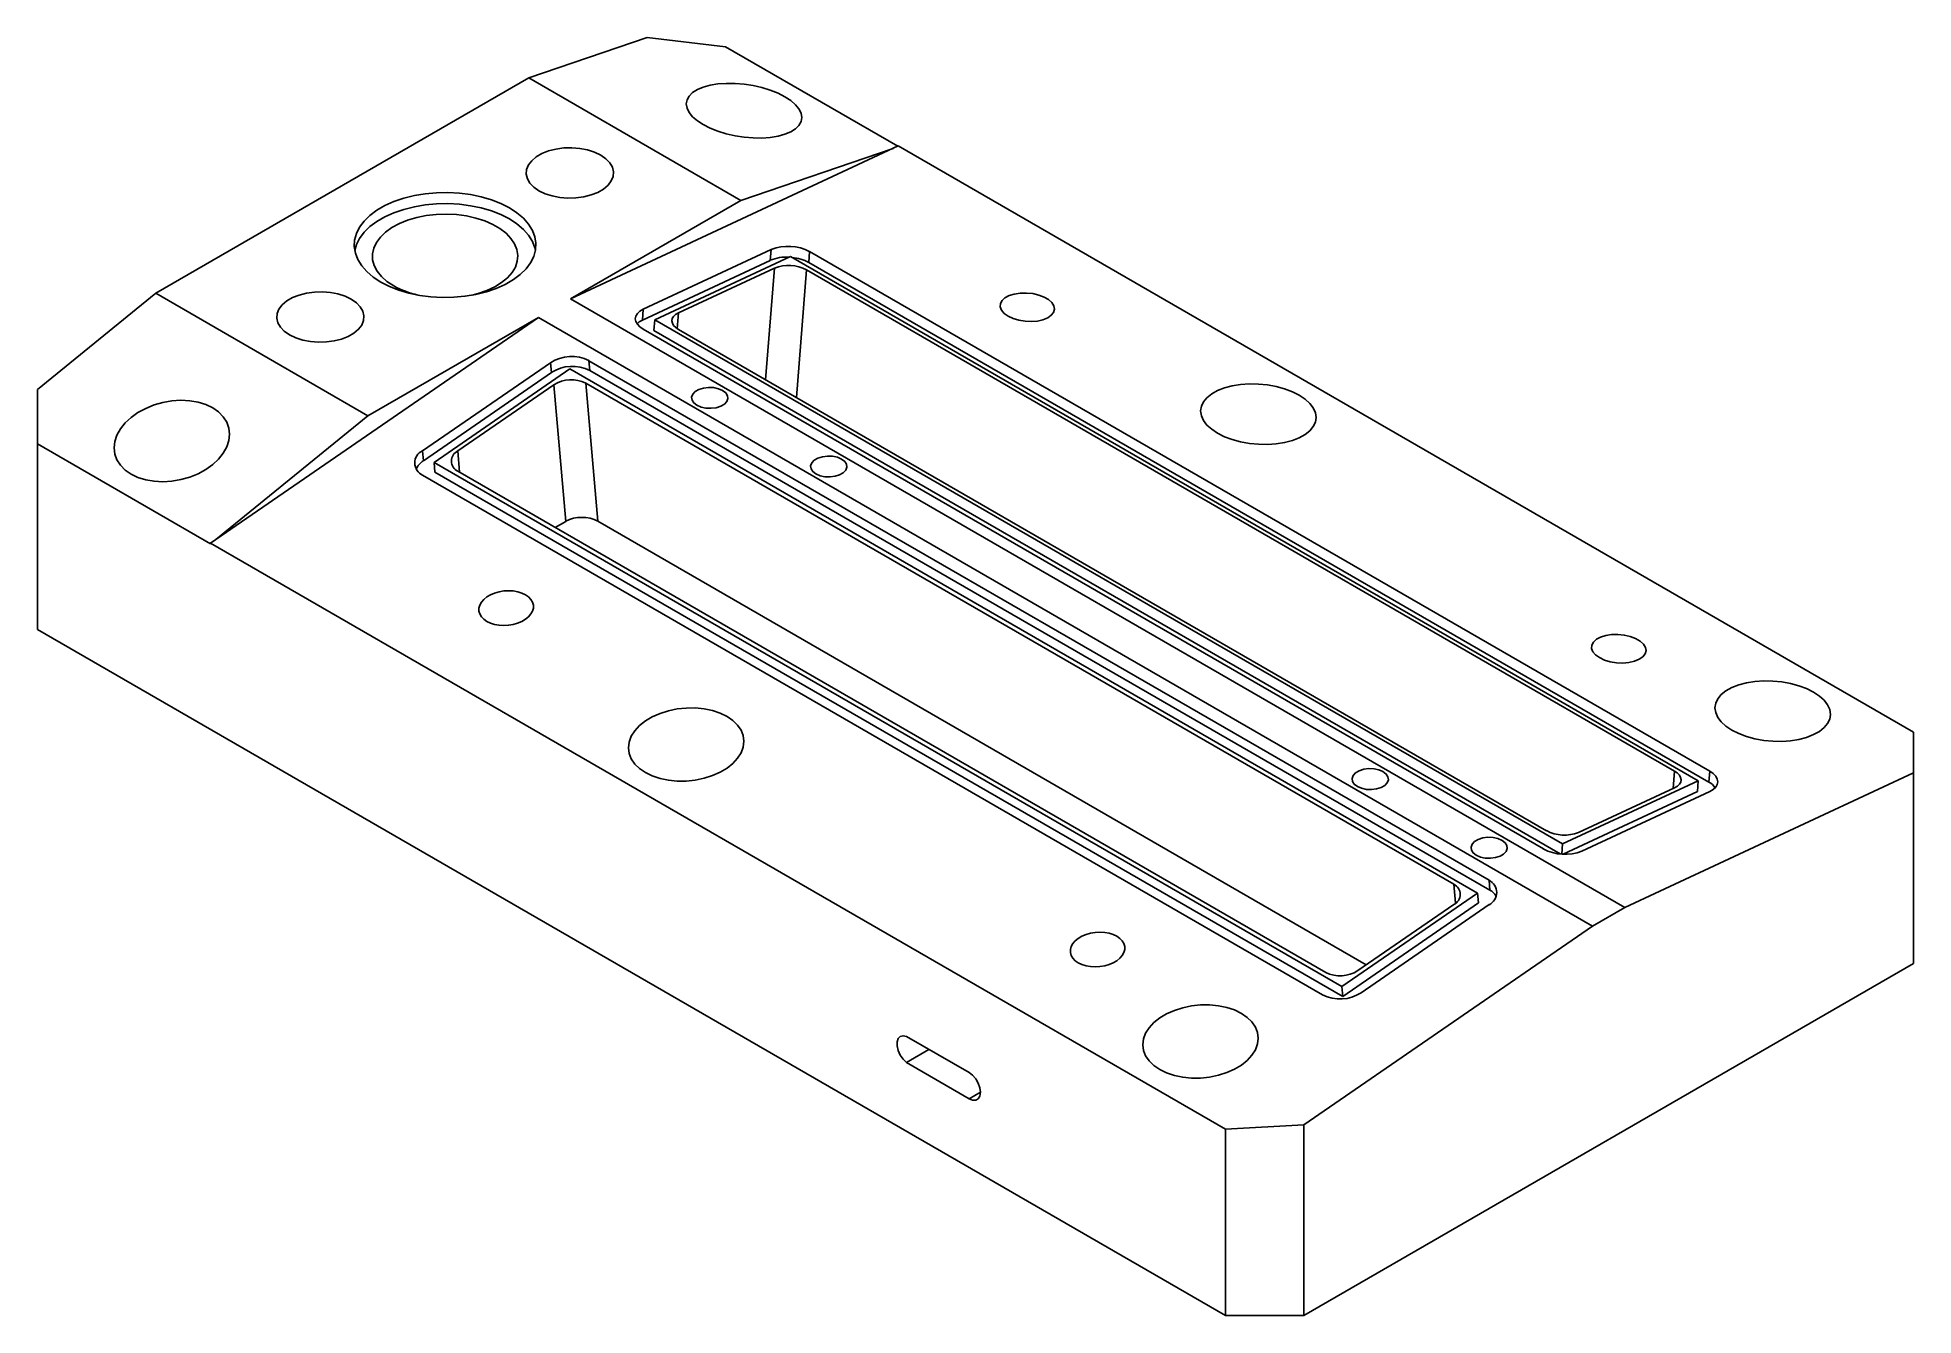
# Paper-space layout '_Isometric' of a CAD drawing. Header units: millimetres. Extents: x 0.4 to 21.1, y -7.8 to 6.3.
import ezdxf

# ---------------------------------------------------------------- set-up
doc = ezdxf.new("R2010")
doc.units = ezdxf.units.MM

psp = doc.layouts.new('_Isometric')

# ---------------------------------------------------------------- linework, layer by layer
at = {"color": 7, "linetype": 'Continuous', "lineweight": 25}
for p, q in [((5.834, 5.818), (7.135, 6.262)), ((7.135, 6.262), (7.997, 6.16)), ((9.893, 5.066), (7.997, 6.16)), ((5.834, 5.818), (1.732, 3.45)), ((8.167, 4.47), (5.834, 5.818)), ((6.293, 3.388), (9.899, 5.069)), ((8.167, 4.47), (9.841, 5.042)), ((9.899, 5.069), (21.065, -1.376)), ((8.167, 4.47), (6.293, 3.388)), ((8.501, 3.931), (7.093, 3.274)), ((8.491, 3.811), (8.501, 3.931)), ((8.491, 3.811), (7.084, 3.155)), ((8.713, 3.852), (7.221, 3.157)), ((8.537, 3.726), (7.481, 3.234)), ((18.697, -1.912), (8.713, 3.852)), ((8.915, 3.787), (8.924, 3.907)), ((18.814, -1.928), (8.915, 3.787)), ((18.824, -1.808), (8.924, 3.907)), ((18.436, -1.805), (8.89, 3.706)), ((0.431, 2.392), (1.732, 3.45)), ((4.066, 2.102), (1.732, 3.45)), ((6.293, 3.388), (17.89, -3.306)), ((2.333, 0.702), (5.94, 3.184)), ((5.94, 3.184), (4.066, 2.102)), ((5.94, 3.184), (17.536, -3.51)), ((7.084, 3.155), (7.093, 3.274)), ((7.211, 3.038), (7.221, 3.157)), ((7.221, 3.157), (17.205, -2.607)), ((7.094, 3.054), (16.994, -2.661)), ((7.211, 3.038), (17.179, -2.717)), ((7.482, 3.05), (17.028, -2.461)), ((6.073, 2.685), (4.665, 1.716)), ((6.083, 2.577), (6.073, 2.685)), ((16.396, -3.006), (6.496, 2.708)), ((6.506, 2.6), (6.496, 2.708)), ((6.083, 2.577), (4.675, 1.608)), ((6.285, 2.617), (4.793, 1.589)), ((16.269, -3.147), (6.285, 2.617)), ((16.405, -3.115), (6.506, 2.6)), ((0.431, -0.249), (0.431, 2.392)), ((6.109, 2.442), (5.053, 1.715)), ((6.241, 0.941), (6.109, 2.442)), ((16.008, -3.05), (6.462, 2.461)), ((6.595, 0.942), (6.462, 2.461)), ((2.392, 0.742), (4.066, 2.102)), ((2.333, 0.694), (0.431, 1.792)), ((4.675, 1.608), (4.665, 1.716)), ((4.666, 1.448), (14.566, -4.266)), ((4.793, 1.589), (14.777, -4.175)), ((4.802, 1.481), (4.793, 1.589)), ((4.802, 1.481), (14.787, -4.283)), ((5.054, 1.492), (14.6, -4.019)), ((6.124, 0.874), (6.241, 0.941)), ((6.595, 0.942), (15.045, -3.936)), ((2.333, 0.702), (13.499, -5.744)), ((2.333, 0.702), (2.333, 0.694)), ((0.431, -0.249), (13.499, -7.793)), ((21.065, -3.923), (21.065, -1.376)), ((17.89, -3.306), (21.065, -1.826)), ((18.814, -1.928), (18.824, -1.808)), ((17.205, -2.607), (18.697, -1.912)), ((17.211, -2.719), (18.688, -2.031)), ((17.381, -2.481), (18.437, -1.989)), ((17.417, -2.685), (18.825, -2.029)), ((18.688, -2.031), (18.697, -1.912)), ((17.196, -2.718), (17.205, -2.607)), ((16.405, -3.115), (16.396, -3.006)), ((14.777, -4.175), (16.269, -3.147)), ((14.787, -4.283), (16.279, -3.256)), ((14.953, -4), (16.009, -3.273)), ((14.989, -4.243), (16.397, -3.274)), ((16.279, -3.256), (16.269, -3.147)), ((17.536, -3.51), (17.89, -3.306)), ((14.361, -5.696), (17.536, -3.51)), ((14.361, -7.793), (21.065, -3.923)), ((14.787, -4.283), (14.777, -4.175)), ((10.677, -5.121), (9.989, -4.723)), ((10.236, -4.866), (9.989, -5.009)), ((9.989, -5.009), (10.677, -5.41)), ((13.499, -5.744), (14.361, -5.696)), ((13.499, -7.793), (13.499, -5.744)), ((14.361, -7.793), (14.361, -5.696)), ((13.499, -7.793), (14.361, -7.793))]:
    psp.add_line(p, q, dxfattribs=at)
at = {"color": 8, "linetype": 'Continuous', "lineweight": 25}
for p, q in [((8.439, 2.497), (8.537, 3.726)), ((8.778, 2.302), (8.89, 3.706)), ((7.467, 3.059), (7.481, 3.234)), ((5.074, 1.48), (5.053, 1.715)), ((18.421, -1.996), (18.436, -1.805)), ((16.026, -3.26), (16.008, -3.05)), ((10.803, -5.338), (10.677, -5.41))]:
    psp.add_line(p, q, dxfattribs=at)
at = {"color": 7, "linetype": 'Continuous', "lineweight": 25, "flags": 128}
for points in [[(7.753, 5.304), (7.829, 5.265), (7.914, 5.231), (8.006, 5.203), (8.103, 5.181), (8.202, 5.165), (8.302, 5.157), (8.399, 5.156), (8.491, 5.163), (8.576, 5.177), (8.651, 5.198), (8.716, 5.225), (8.768, 5.258), (8.806, 5.296), (8.83, 5.337), (8.837, 5.382), (8.83, 5.429), (8.806, 5.476), (8.768, 5.523), (8.716, 5.568), (8.651, 5.61), (8.576, 5.649), (8.491, 5.683), (8.399, 5.711), (8.302, 5.733), (8.202, 5.749), (8.103, 5.757), (8.006, 5.758), (7.914, 5.751), (7.829, 5.737), (7.753, 5.716), (7.689, 5.689), (7.637, 5.656), (7.599, 5.618), (7.575, 5.577), (7.567, 5.532), (7.575, 5.485), (7.599, 5.438), (7.637, 5.391), (7.689, 5.346), (7.753, 5.304)], [(5.947, 4.577), (6.015, 4.544), (6.093, 4.519), (6.177, 4.503), (6.264, 4.496), (6.353, 4.498), (6.439, 4.51), (6.52, 4.53), (6.593, 4.559), (6.656, 4.595), (6.706, 4.638), (6.742, 4.684), (6.762, 4.734), (6.766, 4.785), (6.754, 4.836), (6.726, 4.884), (6.683, 4.929), (6.626, 4.968), (6.558, 5.001), (6.48, 5.026), (6.396, 5.042), (6.309, 5.049), (6.22, 5.047), (6.134, 5.035), (6.053, 5.015), (5.98, 4.986), (5.917, 4.95), (5.867, 4.907), (5.831, 4.861), (5.811, 4.811), (5.807, 4.76), (5.819, 4.709), (5.847, 4.661), (5.891, 4.616), (5.947, 4.577)], [(4.207, 3.572), (4.301, 3.524), (4.405, 3.483), (4.517, 3.451), (4.635, 3.426), (4.758, 3.41), (4.883, 3.403), (5.009, 3.406), (5.133, 3.417), (5.253, 3.437), (5.368, 3.466), (5.476, 3.503), (5.576, 3.547), (5.665, 3.599), (5.741, 3.656), (5.805, 3.718), (5.855, 3.785), (5.89, 3.854), (5.91, 3.926), (5.914, 3.999), (5.902, 4.071), (5.875, 4.141), (5.832, 4.21), (5.775, 4.274), (5.705, 4.334), (5.621, 4.389), (5.527, 4.437), (5.423, 4.477), (5.312, 4.51), (5.193, 4.535), (5.071, 4.551), (4.946, 4.557), (4.82, 4.555), (4.696, 4.544), (4.576, 4.524), (4.46, 4.495), (4.352, 4.458), (4.253, 4.413), (4.164, 4.362), (4.087, 4.305), (4.023, 4.242), (3.974, 4.176), (3.938, 4.106), (3.919, 4.035), (3.915, 3.962), (3.927, 3.89), (3.954, 3.819), (3.997, 3.751), (4.054, 3.687), (4.124, 3.627), (4.207, 3.572)], [(5.909, 3.919), (5.902, 3.948), (5.875, 4.019), (5.832, 4.087), (5.775, 4.152), (5.705, 4.212), (5.621, 4.266), (5.527, 4.314), (5.423, 4.355), (5.312, 4.388), (5.193, 4.412), (5.071, 4.428), (4.946, 4.435), (4.82, 4.433), (4.696, 4.421), (4.576, 4.401), (4.46, 4.372), (4.352, 4.335), (4.253, 4.291), (4.164, 4.24), (4.087, 4.182), (4.023, 4.12), (3.974, 4.053), (3.938, 3.984), (3.92, 3.919)], [(4.349, 3.531), (4.275, 3.58), (4.215, 3.634), (4.168, 3.692), (4.135, 3.754), (4.117, 3.818), (4.115, 3.882), (4.129, 3.946), (4.158, 4.008), (4.202, 4.068), (4.259, 4.123), (4.329, 4.173), (4.411, 4.217), (4.502, 4.254), (4.602, 4.283), (4.707, 4.304), (4.817, 4.316), (4.928, 4.32), (5.04, 4.314), (5.148, 4.3), (5.252, 4.276), (5.35, 4.245), (5.439, 4.206), (5.518, 4.161), (5.585, 4.109), (5.639, 4.053), (5.679, 3.993), (5.705, 3.93), (5.714, 3.866), (5.708, 3.802), (5.687, 3.738), (5.651, 3.677), (5.6, 3.62), (5.536, 3.567), (5.46, 3.52), (5.373, 3.48), (5.278, 3.446), (5.213, 3.429)], [(3.203, 2.992), (3.271, 2.96), (3.348, 2.935), (3.432, 2.919), (3.52, 2.911), (3.609, 2.914), (3.695, 2.926), (3.776, 2.946), (3.849, 2.975), (3.912, 3.011), (3.962, 3.053), (3.997, 3.1), (4.018, 3.15), (4.022, 3.201), (4.009, 3.252), (3.981, 3.3), (3.938, 3.345), (3.882, 3.384), (3.814, 3.417), (3.736, 3.442), (3.652, 3.458), (3.564, 3.465), (3.476, 3.463), (3.39, 3.451), (3.309, 3.43), (3.236, 3.401), (3.173, 3.365), (3.123, 3.323), (3.087, 3.276), (3.067, 3.227), (3.063, 3.175), (3.075, 3.125), (3.103, 3.076), (3.146, 3.032), (3.203, 2.992)], [(11.107, 3.197), (11.161, 3.172), (11.224, 3.153), (11.293, 3.142), (11.362, 3.139), (11.429, 3.144), (11.49, 3.158), (11.542, 3.179), (11.582, 3.207), (11.607, 3.239), (11.617, 3.274), (11.611, 3.311), (11.589, 3.346), (11.552, 3.379), (11.503, 3.408), (11.444, 3.43), (11.378, 3.445), (11.309, 3.452), (11.24, 3.451), (11.175, 3.441), (11.118, 3.424), (11.072, 3.399), (11.04, 3.369), (11.022, 3.335), (11.02, 3.299), (11.034, 3.263), (11.064, 3.228), (11.107, 3.197)], [(7.093, 3.274), (7.056, 3.253), (7.029, 3.227), (7.012, 3.199), (7.006, 3.169), (7.012, 3.138), (7.029, 3.108), (7.057, 3.079), (7.094, 3.054)], [(7.084, 3.155), (7.047, 3.134), (7.025, 3.114)], [(7.481, 3.234), (7.45, 3.216), (7.427, 3.195), (7.413, 3.171), (7.409, 3.146), (7.414, 3.12), (7.428, 3.095), (7.451, 3.071), (7.482, 3.05)], [(2.358, 2.189), (2.282, 2.225), (2.197, 2.251), (2.105, 2.267), (2.009, 2.272), (1.909, 2.265), (1.81, 2.248), (1.713, 2.221), (1.621, 2.183), (1.536, 2.137), (1.46, 2.083), (1.395, 2.023), (1.343, 1.958), (1.305, 1.889), (1.282, 1.819), (1.274, 1.749), (1.282, 1.681), (1.305, 1.616), (1.343, 1.557), (1.395, 1.504), (1.46, 1.459), (1.536, 1.423), (1.621, 1.397), (1.713, 1.381), (1.81, 1.376), (1.909, 1.383), (2.009, 1.4), (2.105, 1.427), (2.197, 1.465), (2.282, 1.511), (2.358, 1.565), (2.423, 1.625), (2.475, 1.69), (2.513, 1.759), (2.536, 1.829), (2.544, 1.899), (2.536, 1.967), (2.513, 2.032), (2.475, 2.091), (2.423, 2.144), (2.358, 2.189)], [(7.967, 2.381), (7.922, 2.4), (7.868, 2.412), (7.812, 2.414), (7.756, 2.407), (7.706, 2.391), (7.666, 2.368), (7.639, 2.339), (7.626, 2.307), (7.63, 2.274), (7.65, 2.244), (7.684, 2.217), (7.73, 2.198), (7.783, 2.186), (7.84, 2.184), (7.896, 2.191), (7.946, 2.206), (7.986, 2.23), (8.013, 2.259), (8.025, 2.291), (8.021, 2.323), (8.001, 2.354), (7.967, 2.381)], [(13.41, 1.91), (13.346, 1.953), (13.294, 2), (13.255, 2.051), (13.232, 2.102), (13.224, 2.155), (13.232, 2.206), (13.255, 2.255), (13.294, 2.301), (13.346, 2.343), (13.41, 2.379), (13.486, 2.408), (13.571, 2.431), (13.663, 2.445), (13.76, 2.452), (13.859, 2.451), (13.959, 2.441), (14.056, 2.424), (14.148, 2.399), (14.233, 2.367), (14.308, 2.329), (14.373, 2.286), (14.425, 2.238), (14.463, 2.188), (14.486, 2.136), (14.494, 2.084), (14.486, 2.033), (14.463, 1.983), (14.425, 1.938), (14.373, 1.896), (14.308, 1.86), (14.233, 1.831), (14.148, 1.808), (14.056, 1.793), (13.959, 1.787), (13.859, 1.788), (13.76, 1.798), (13.663, 1.815), (13.571, 1.84), (13.486, 1.872), (13.41, 1.91)], [(8.993, 1.462), (9.038, 1.442), (9.092, 1.431), (9.148, 1.429), (9.204, 1.436), (9.254, 1.451), (9.294, 1.475), (9.321, 1.503), (9.334, 1.535), (9.329, 1.568), (9.31, 1.599), (9.275, 1.625), (9.23, 1.645), (9.177, 1.657), (9.12, 1.659), (9.064, 1.652), (9.014, 1.636), (8.974, 1.613), (8.947, 1.584), (8.935, 1.552), (8.939, 1.519), (8.959, 1.488), (8.993, 1.462)], [(5.373, -0.159), (5.34, -0.136), (5.314, -0.108), (5.296, -0.078), (5.287, -0.046), (5.287, -0.013), (5.296, 0.02), (5.314, 0.052), (5.34, 0.082), (5.374, 0.11), (5.414, 0.133), (5.459, 0.152), (5.508, 0.166), (5.56, 0.175), (5.612, 0.178), (5.664, 0.175), (5.713, 0.166), (5.758, 0.152), (5.798, 0.133), (5.832, 0.11), (5.858, 0.083), (5.876, 0.052), (5.885, 0.02), (5.885, -0.013), (5.876, -0.046), (5.858, -0.078), (5.832, -0.108), (5.798, -0.135), (5.758, -0.159), (5.712, -0.178), (5.663, -0.192), (5.612, -0.201), (5.559, -0.204), (5.508, -0.201), (5.459, -0.192), (5.413, -0.178), (5.373, -0.159)], [(17.612, -0.558), (17.667, -0.584), (17.73, -0.603), (17.798, -0.614), (17.867, -0.617), (17.934, -0.611), (17.996, -0.597), (18.047, -0.576), (18.087, -0.549), (18.113, -0.517), (18.123, -0.481), (18.116, -0.445), (18.094, -0.409), (18.058, -0.376), (18.008, -0.348), (17.949, -0.325), (17.883, -0.31), (17.814, -0.303), (17.745, -0.304), (17.681, -0.314), (17.624, -0.332), (17.578, -0.356), (17.545, -0.386), (17.527, -0.42), (17.525, -0.456), (17.539, -0.493), (17.569, -0.527), (17.612, -0.558)], [(19.067, -1.356), (19.002, -1.312), (18.95, -1.265), (18.912, -1.215), (18.889, -1.163), (18.881, -1.111), (18.889, -1.06), (18.912, -1.01), (18.95, -0.964), (19.002, -0.923), (19.067, -0.887), (19.143, -0.857), (19.228, -0.835), (19.32, -0.82), (19.417, -0.814), (19.516, -0.815), (19.615, -0.825), (19.712, -0.842), (19.804, -0.867), (19.889, -0.899), (19.965, -0.937), (20.03, -0.98), (20.082, -1.027), (20.12, -1.077), (20.143, -1.129), (20.151, -1.182), (20.143, -1.233), (20.12, -1.282), (20.082, -1.328), (20.03, -1.37), (19.965, -1.405), (19.889, -1.435), (19.804, -1.457), (19.712, -1.472), (19.615, -1.479), (19.516, -1.478), (19.417, -1.468), (19.32, -1.45), (19.228, -1.425), (19.143, -1.393), (19.067, -1.356)], [(8.015, -1.204), (8.08, -1.249), (8.132, -1.3), (8.17, -1.356), (8.193, -1.416), (8.201, -1.478), (8.193, -1.542), (8.17, -1.604), (8.132, -1.665), (8.08, -1.721), (8.015, -1.773), (7.939, -1.818), (7.854, -1.856), (7.762, -1.885), (7.665, -1.905), (7.566, -1.915), (7.467, -1.916), (7.37, -1.907), (7.278, -1.888), (7.193, -1.859), (7.117, -1.823), (7.052, -1.778), (7, -1.728), (6.962, -1.671), (6.939, -1.611), (6.931, -1.549), (6.939, -1.486), (6.962, -1.423), (7, -1.363), (7.052, -1.306), (7.117, -1.254), (7.193, -1.209), (7.278, -1.172), (7.37, -1.142), (7.467, -1.122), (7.566, -1.112), (7.665, -1.111), (7.762, -1.12), (7.854, -1.14), (7.939, -1.168), (8.015, -1.204)], [(14.948, -1.976), (14.993, -1.995), (15.047, -2.007), (15.103, -2.009), (15.159, -2.002), (15.209, -1.986), (15.249, -1.963), (15.276, -1.934), (15.289, -1.902), (15.284, -1.869), (15.265, -1.839), (15.23, -1.812), (15.185, -1.793), (15.132, -1.781), (15.075, -1.779), (15.019, -1.786), (14.969, -1.802), (14.929, -1.825), (14.902, -1.854), (14.89, -1.886), (14.894, -1.919), (14.914, -1.949), (14.948, -1.976)], [(18.437, -1.989), (18.468, -1.971), (18.491, -1.95), (18.505, -1.926), (18.509, -1.901), (18.504, -1.875), (18.49, -1.85), (18.467, -1.826), (18.436, -1.805)], [(18.825, -2.029), (18.862, -2.008), (18.889, -1.982), (18.906, -1.954), (18.912, -1.924), (18.906, -1.893), (18.889, -1.863), (18.861, -1.834), (18.824, -1.808)], [(16.539, -2.568), (16.493, -2.548), (16.44, -2.536), (16.383, -2.534), (16.327, -2.541), (16.277, -2.557), (16.237, -2.58), (16.21, -2.609), (16.198, -2.641), (16.202, -2.674), (16.222, -2.705), (16.256, -2.731), (16.301, -2.751), (16.355, -2.762), (16.411, -2.764), (16.467, -2.757), (16.517, -2.742), (16.557, -2.718), (16.585, -2.69), (16.597, -2.657), (16.593, -2.625), (16.573, -2.594), (16.539, -2.568)], [(11.879, -3.915), (11.845, -3.891), (11.819, -3.864), (11.801, -3.834), (11.792, -3.802), (11.792, -3.769), (11.801, -3.735), (11.819, -3.703), (11.845, -3.673), (11.879, -3.646), (11.919, -3.622), (11.964, -3.603), (12.014, -3.589), (12.065, -3.581), (12.117, -3.578), (12.169, -3.581), (12.218, -3.589), (12.263, -3.603), (12.303, -3.622), (12.337, -3.646), (12.363, -3.673), (12.381, -3.703), (12.39, -3.735), (12.39, -3.768), (12.381, -3.801), (12.363, -3.833), (12.337, -3.864), (12.303, -3.891), (12.263, -3.914), (12.218, -3.933), (12.169, -3.948), (12.117, -3.956), (12.065, -3.959), (12.013, -3.956), (11.964, -3.948), (11.919, -3.934), (11.879, -3.915)], [(13.672, -4.47), (13.737, -4.514), (13.789, -4.565), (13.827, -4.621), (13.85, -4.682), (13.858, -4.744), (13.85, -4.807), (13.827, -4.87), (13.789, -4.93), (13.737, -4.987), (13.672, -5.038), (13.596, -5.084), (13.511, -5.121), (13.419, -5.151), (13.322, -5.171), (13.223, -5.181), (13.124, -5.182), (13.027, -5.172), (12.935, -5.153), (12.85, -5.125), (12.774, -5.088), (12.709, -5.044), (12.657, -4.993), (12.619, -4.937), (12.596, -4.877), (12.588, -4.815), (12.596, -4.751), (12.619, -4.689), (12.657, -4.628), (12.709, -4.572), (12.774, -4.52), (12.85, -4.475), (12.935, -4.437), (13.027, -4.408), (13.124, -4.388), (13.223, -4.377), (13.322, -4.377), (13.419, -4.386), (13.511, -4.405), (13.596, -4.433), (13.672, -4.47)], [(9.989, -4.723), (9.952, -4.716), (9.92, -4.724), (9.897, -4.748), (9.885, -4.784), (9.885, -4.829), (9.897, -4.879), (9.92, -4.929), (9.952, -4.974), (9.989, -5.009)], [(10.677, -5.41), (10.716, -5.426), (10.751, -5.425), (10.779, -5.409), (10.797, -5.379), (10.803, -5.338), (10.797, -5.29), (10.779, -5.239), (10.751, -5.191), (10.716, -5.15), (10.677, -5.121)]]:
    psp.add_lwpolyline(points, dxfattribs=at)
at = {"color": 7, "linetype": 'Continuous', "lineweight": 25}
for centre, radius, start, end in [((8.687, 3.461), 0.505, 61.9363, 111.5619), ((8.666, 3.395), 0.452, 85.9613, 112.7389), ((8.692, 3.335), 0.421, 61.9363, 111.5619), ((8.687, 3.364), 0.481, 61.6723, 84.9413), ((4.829, 4.389), 0.983, 240.7589, 257.4952), ((6.305, 2.327), 0.427, 63.3217, 122.8757), ((6.314, 2.219), 0.427, 63.3217, 122.8757), ((6.302, 2.143), 0.356, 63.3217, 122.8757), ((4.729, 1.583), 0.148, 115.3647, 245.0531), ((5.106, 1.604), 0.123, 115.3647, 245.0531), ((4.783, 1.436), 0.203, 122.3141, 157.3394), ((6.418, 0.6), 0.385, 62.6861, 117.4665), ((18.722, -2.104), 0.199, 35.5272, 62.3334), ((17.226, -2.089), 0.421, 241.9363, 291.5619), ((17.231, -2.216), 0.505, 241.9363, 291.5619), ((15.956, -3.162), 0.123, 295.3647, 65.0531), ((16.333, -3.141), 0.148, 295.3647, 65.0531), ((16.319, -3.277), 0.184, 31.5568, 61.9507), ((14.76, -3.701), 0.356, 243.3217, 302.8757), ((14.757, -3.885), 0.427, 243.3217, 302.8757)]:
    psp.add_arc(centre, radius, start, end, dxfattribs=at)

doc.saveas('drawing.dxf')
